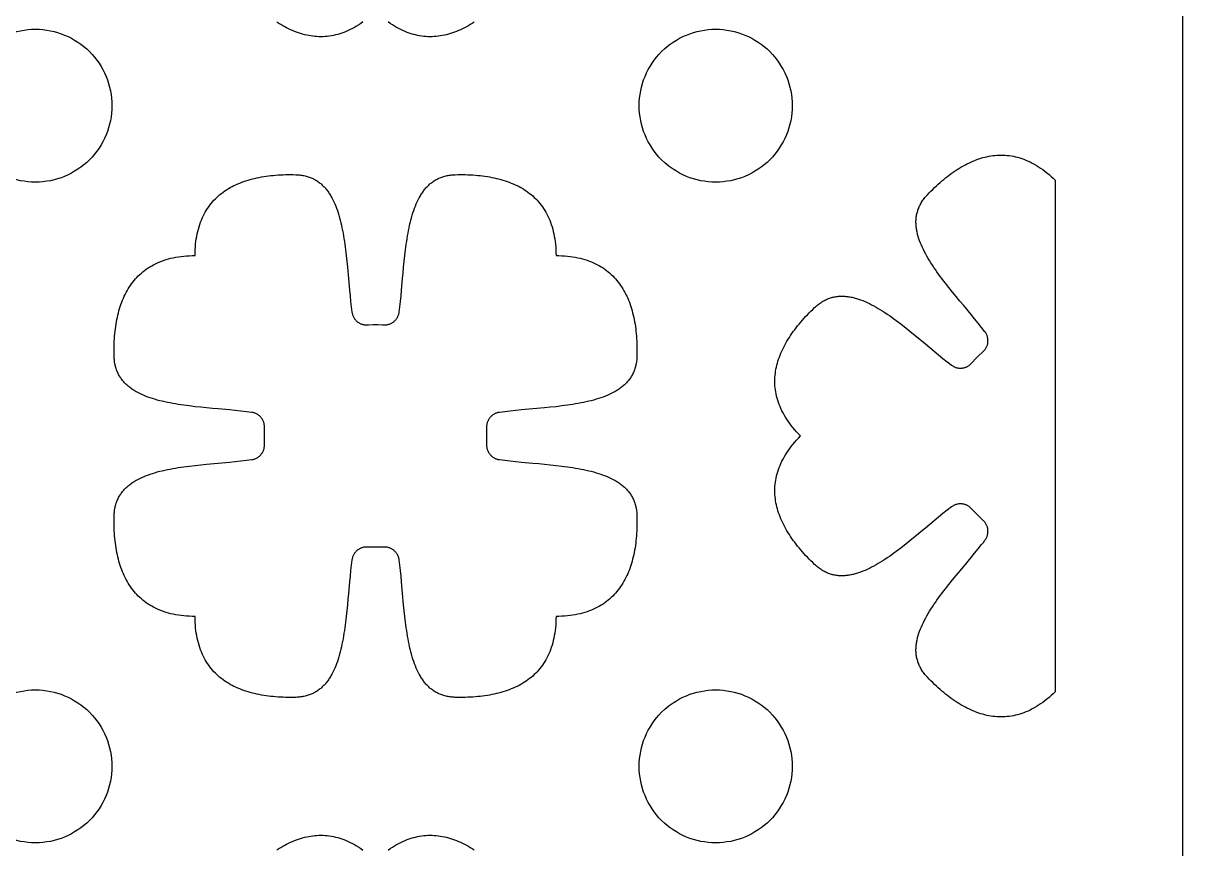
# Model space of a CAD drawing. Extents: x -1268 to 1319, y -900 to 956.
# Drawn here: x -183.9 to 270.9, y 104.9 to 428.7 of the extents above; entities that cross this region are included whole.
import ezdxf

# ---------------------------------------------------------------- set-up
doc = ezdxf.new("R2010")
doc.units = 0
doc.layers.add('LAYER_1', color=7, linetype='CONTINUOUS')

msp = doc.modelspace()

# ---------------------------------------------------------------- linework, layer by layer
at = {"layer": 'LAYER_1'}
for points in [[(-629.08, -900), (270.92, -900), (270.92, 900), (-629.08, 900)], [(170.75, 361.39), (171.44, 362.12), (172.15, 362.83), (172.85, 363.53), (173.56, 364.22), (174.28, 364.89), (175, 365.55), (175.72, 366.19), (176.45, 366.82), (177.18, 367.44), (177.91, 368.03), (178.65, 368.62), (179.39, 369.18), (180.13, 369.73), (180.88, 370.27), (181.63, 370.78), (182.38, 371.28), (183.14, 371.76), (183.9, 372.22), (184.67, 372.66), (185.43, 373.09), (186.2, 373.49), (186.97, 373.87), (187.75, 374.24), (188.52, 374.58), (189.3, 374.9), (190.08, 375.2), (190.87, 375.48), (191.66, 375.73), (192.45, 375.97), (193.24, 376.18), (194.03, 376.36), (194.83, 376.53), (195.62, 376.67), (196.42, 376.78), (197.22, 376.87), (198.03, 376.94), (198.83, 376.98), (199.64, 376.99), (200.44, 376.98), (201.25, 376.94), (202.06, 376.88), (202.88, 376.79), (203.69, 376.66), (204.5, 376.52), (205.32, 376.34), (206.13, 376.13), (206.95, 375.9), (207.77, 375.64), (208.59, 375.34), (209.41, 375.02), (210.23, 374.66), (211.05, 374.28), (211.87, 373.86), (212.69, 373.41), (213.51, 372.93), (214.34, 372.42), (215.16, 371.87), (215.98, 371.29), (216.81, 370.68), (217.63, 370.03), (218.45, 369.35), (219.28, 368.64), (220.1, 367.89), (220.92, 367.1), (220.92, 287.52), (220.92, 246.08), (220.92, 166.5), (220.1, 165.71), (219.28, 164.96), (218.45, 164.24), (217.63, 163.56), (216.81, 162.92), (215.98, 162.3), (215.16, 161.73), (214.34, 161.18), (213.51, 160.67), (212.69, 160.19), (211.87, 159.74), (211.05, 159.32), (210.23, 158.93), (209.41, 158.58), (208.59, 158.25), (207.77, 157.96), (206.95, 157.7), (206.13, 157.46), (205.32, 157.26), (204.5, 157.08), (203.69, 156.93), (202.88, 156.81), (202.06, 156.72), (201.25, 156.65), (200.44, 156.61), (199.64, 156.6), (198.83, 156.62), (198.03, 156.66), (197.22, 156.72), (196.42, 156.81), (195.62, 156.93), (194.83, 157.07), (194.03, 157.23), (193.24, 157.42), (192.45, 157.63), (191.66, 157.86), (190.87, 158.12), (190.08, 158.4), (189.3, 158.7), (188.52, 159.02), (187.75, 159.36), (186.97, 159.72), (186.2, 160.11), (185.43, 160.51), (184.67, 160.93), (183.9, 161.38), (183.14, 161.84), (182.38, 162.32), (181.63, 162.81), (180.88, 163.33), (180.13, 163.86), (179.39, 164.41), (178.65, 164.98), (177.91, 165.56), (177.18, 166.16), (176.45, 166.77), (175.72, 167.4), (175, 168.05), (174.28, 168.71), (173.56, 169.38), (172.85, 170.07), (172.15, 170.77), (171.44, 171.48), (170.75, 172.21), (170.42, 172.56), (170.1, 172.91), (169.8, 173.27), (169.52, 173.63), (169.24, 173.99), (168.98, 174.35), (168.73, 174.72), (168.5, 175.09), (168.28, 175.46), (168.07, 175.83), (167.87, 176.2), (167.68, 176.58), (167.51, 176.95), (167.35, 177.33), (167.2, 177.71), (167.06, 178.09), (166.94, 178.48), (166.82, 178.86), (166.72, 179.25), (166.63, 179.64), (166.54, 180.03), (166.47, 180.42), (166.41, 180.82), (166.37, 181.21), (166.33, 181.61), (166.3, 182.01), (166.28, 182.41), (166.28, 182.81), (166.28, 183.22), (166.29, 183.62), (166.31, 184.03), (166.34, 184.43), (166.38, 184.84), (166.43, 185.25), (166.49, 185.66), (166.56, 186.08), (166.64, 186.49), (166.73, 186.9), (166.82, 187.32), (166.92, 187.74), (167.04, 188.16), (167.16, 188.58), (167.42, 189.42), (167.71, 190.26), (168.04, 191.11), (168.39, 191.97), (168.77, 192.83), (169.18, 193.69), (169.62, 194.55), (170.08, 195.42), (170.56, 196.29), (171.07, 197.16), (171.59, 198.03), (172.14, 198.91), (172.71, 199.78), (173.29, 200.66), (173.89, 201.54), (174.51, 202.43), (175.15, 203.31), (175.79, 204.19), (176.45, 205.08), (177.13, 205.96), (177.81, 206.84), (179.2, 208.61), (180.62, 210.38), (182.07, 212.14), (184.98, 215.65), (187.88, 219.12), (189.29, 220.84), (190.68, 222.54), (192.03, 224.23), (192.69, 225.07), (193.33, 225.91), (193.5, 226.14), (193.65, 226.38), (193.8, 226.62), (193.92, 226.87), (194.04, 227.12), (194.14, 227.38), (194.23, 227.64), (194.31, 227.9), (194.38, 228.17), (194.43, 228.44), (194.47, 228.7), (194.49, 228.97), (194.51, 229.24), (194.51, 229.51), (194.5, 229.78), (194.48, 230.05), (194.44, 230.32), (194.39, 230.58), (194.33, 230.85), (194.26, 231.11), (194.17, 231.36), (194.08, 231.62), (193.97, 231.87), (193.85, 232.11), (193.71, 232.35), (193.57, 232.58), (193.41, 232.81), (193.24, 233.03), (193.06, 233.25), (192.87, 233.46), (192.66, 233.66), (192.45, 233.85), (188.17, 238.13), (187.97, 238.35), (187.78, 238.55), (187.57, 238.74), (187.35, 238.92), (187.13, 239.09), (186.9, 239.25), (186.67, 239.39), (186.43, 239.53), (186.19, 239.65), (185.94, 239.76), (185.68, 239.85), (185.43, 239.94), (185.17, 240.01), (184.9, 240.07), (184.64, 240.12), (184.37, 240.16), (184.1, 240.18), (183.83, 240.19), (183.56, 240.19), (183.29, 240.17), (183.02, 240.15), (182.75, 240.11), (182.49, 240.06), (182.22, 239.99), (181.96, 239.91), (181.7, 239.82), (181.44, 239.72), (181.19, 239.61), (180.94, 239.48), (180.7, 239.33), (180.46, 239.18), (180.22, 239.01), (178.55, 237.71), (176.86, 236.36), (175.16, 234.97), (173.44, 233.56), (169.97, 230.66), (168.22, 229.2), (166.46, 227.75), (164.7, 226.3), (162.93, 224.88), (161.16, 223.49), (160.28, 222.81), (159.39, 222.13), (158.51, 221.47), (157.63, 220.83), (156.74, 220.19), (155.86, 219.58), (154.98, 218.97), (154.1, 218.39), (153.23, 217.82), (152.35, 217.27), (151.48, 216.75), (150.6, 216.24), (149.74, 215.76), (148.87, 215.3), (148.01, 214.86), (147.14, 214.46), (146.29, 214.07), (145.43, 213.72), (144.58, 213.39), (143.74, 213.1), (142.89, 212.84), (142.48, 212.72), (142.06, 212.6), (141.64, 212.5), (141.22, 212.41), (140.81, 212.32), (140.39, 212.24), (139.98, 212.18), (139.57, 212.12), (139.16, 212.07), (138.75, 212.02), (138.34, 211.99), (137.94, 211.97), (137.53, 211.96), (137.13, 211.96), (136.73, 211.96), (136.33, 211.98), (135.93, 212.01), (135.53, 212.05), (135.14, 212.1), (134.74, 212.16), (134.35, 212.23), (133.96, 212.31), (133.57, 212.4), (133.18, 212.5), (132.8, 212.62), (132.41, 212.74), (132.03, 212.88), (131.65, 213.03), (131.27, 213.19), (130.9, 213.36), (130.52, 213.55), (130.15, 213.75), (129.78, 213.96), (129.41, 214.18), (129.04, 214.41), (128.67, 214.66), (128.31, 214.92), (127.95, 215.2), (127.59, 215.49), (127.23, 215.79), (126.88, 216.1), (126.53, 216.43), (125.8, 217.13), (125.08, 217.83), (124.38, 218.54), (123.69, 219.26), (123.01, 219.97), (122.35, 220.7), (121.71, 221.42), (121.08, 222.15), (120.46, 222.88), (119.86, 223.62), (119.27, 224.36), (118.71, 225.1), (118.16, 225.85), (117.62, 226.6), (117.11, 227.35), (116.61, 228.11), (116.13, 228.87), (115.66, 229.63), (115.22, 230.4), (114.8, 231.17), (114.4, 231.94), (114.01, 232.72), (113.65, 233.49), (113.31, 234.27), (112.99, 235.06), (112.69, 235.84), (112.41, 236.63), (112.16, 237.42), (111.92, 238.21), (111.72, 239.01), (111.53, 239.8), (111.37, 240.6), (111.23, 241.4), (111.12, 242.2), (111.03, 243.01), (110.97, 243.81), (110.93, 244.62), (110.92, 245.43), (110.94, 246.24), (110.98, 247.05), (111.05, 247.87), (111.15, 248.68), (111.27, 249.5), (111.43, 250.32), (111.61, 251.14), (111.82, 251.95), (112.06, 252.78), (112.33, 253.6), (112.63, 254.42), (112.96, 255.24), (113.32, 256.07), (113.72, 256.89), (114.14, 257.71), (114.6, 258.54), (115.09, 259.36), (115.61, 260.19), (116.16, 261.02), (116.75, 261.84), (117.37, 262.67), (118.03, 263.49), (118.72, 264.32), (119.45, 265.15), (120.21, 265.97), (121.01, 266.8), (120.21, 267.62), (119.45, 268.45), (118.72, 269.28), (118.03, 270.1), (117.37, 270.93), (116.75, 271.75), (116.16, 272.58), (115.61, 273.41), (115.09, 274.23), (114.6, 275.06), (114.14, 275.88), (113.72, 276.71), (113.32, 277.53), (112.96, 278.35), (112.63, 279.18), (112.33, 280), (112.06, 280.82), (111.82, 281.64), (111.61, 282.46), (111.43, 283.28), (111.27, 284.1), (111.15, 284.91), (111.05, 285.73), (110.98, 286.54), (110.94, 287.35), (110.92, 288.16), (110.93, 288.97), (110.97, 289.78), (111.03, 290.59), (111.12, 291.39), (111.23, 292.19), (111.37, 293), (111.53, 293.79), (111.72, 294.59), (111.92, 295.38), (112.16, 296.18), (112.41, 296.97), (112.69, 297.75), (112.99, 298.54), (113.31, 299.32), (113.65, 300.1), (114.01, 300.88), (114.4, 301.65), (114.8, 302.43), (115.22, 303.2), (115.66, 303.96), (116.13, 304.73), (116.61, 305.49), (117.11, 306.24), (117.62, 307), (118.16, 307.75), (118.71, 308.49), (119.27, 309.24), (119.86, 309.98), (120.46, 310.71), (121.08, 311.45), (121.71, 312.18), (122.35, 312.9), (123.01, 313.62), (123.69, 314.34), (124.38, 315.05), (125.08, 315.76), (125.8, 316.47), (126.53, 317.17), (126.88, 317.5), (127.23, 317.81), (127.59, 318.11), (127.95, 318.4), (128.31, 318.67), (128.67, 318.93), (129.04, 319.18), (129.41, 319.42), (129.78, 319.64), (130.15, 319.85), (130.52, 320.05), (130.9, 320.23), (131.27, 320.41), (131.65, 320.57), (132.03, 320.72), (132.41, 320.85), (132.8, 320.98), (133.18, 321.09), (133.57, 321.2), (133.96, 321.29), (134.35, 321.37), (134.74, 321.44), (135.14, 321.5), (135.53, 321.55), (135.93, 321.59), (136.33, 321.61), (136.73, 321.63), (137.13, 321.64), (137.53, 321.64), (137.94, 321.63), (138.34, 321.6), (138.75, 321.57), (139.16, 321.53), (139.57, 321.48), (139.98, 321.42), (140.39, 321.35), (140.81, 321.28), (141.22, 321.19), (141.64, 321.09), (142.06, 320.99), (142.48, 320.88), (142.89, 320.76), (143.74, 320.5), (144.58, 320.2), (145.43, 319.88), (146.29, 319.52), (147.14, 319.14), (148.01, 318.73), (148.87, 318.3), (149.74, 317.84), (150.6, 317.35), (151.48, 316.85), (152.35, 316.32), (153.23, 315.77), (154.1, 315.21), (154.98, 314.62), (155.86, 314.02), (156.74, 313.4), (157.63, 312.77), (158.51, 312.12), (159.39, 311.46), (160.28, 310.79), (161.16, 310.11), (162.93, 308.71), (164.7, 307.29), (166.46, 305.85), (169.97, 302.93), (173.44, 300.04), (175.16, 298.62), (176.86, 297.23), (178.55, 295.89), (179.39, 295.23), (180.22, 294.59), (180.46, 294.42), (180.7, 294.26), (180.94, 294.12), (181.19, 293.99), (181.44, 293.87), (181.7, 293.77), (181.96, 293.68), (182.22, 293.6), (182.49, 293.54), (182.75, 293.49), (183.02, 293.45), (183.29, 293.42), (183.56, 293.41), (183.83, 293.41), (184.1, 293.42), (184.37, 293.44), (184.64, 293.48), (184.9, 293.52), (185.17, 293.58), (185.43, 293.66), (185.68, 293.74), (185.94, 293.84), (186.19, 293.95), (186.43, 294.07), (186.67, 294.2), (186.9, 294.35), (187.13, 294.5), (187.35, 294.67), (187.57, 294.85), (187.78, 295.05), (187.97, 295.25), (188.17, 295.47), (188.33, 295.66), (189.58, 297.02), (190.89, 298.33), (192.26, 299.59), (192.45, 299.75), (192.66, 299.94), (192.87, 300.14), (193.06, 300.35), (193.24, 300.56), (193.41, 300.78), (193.57, 301.01), (193.71, 301.25), (193.85, 301.48), (193.97, 301.73), (194.08, 301.98), (194.17, 302.23), (194.26, 302.49), (194.33, 302.75), (194.39, 303.01), (194.44, 303.28), (194.48, 303.54), (194.5, 303.81), (194.51, 304.08), (194.51, 304.35), (194.49, 304.62), (194.47, 304.89), (194.43, 305.16), (194.38, 305.43), (194.31, 305.69), (194.23, 305.96), (194.14, 306.22), (194.04, 306.47), (193.92, 306.73), (193.8, 306.97), (193.65, 307.22), (193.5, 307.46), (193.33, 307.69), (192.03, 309.36), (190.68, 311.05), (189.29, 312.76), (187.88, 314.48), (184.98, 317.95), (183.52, 319.7), (182.07, 321.46), (180.62, 323.22), (179.2, 324.98), (177.81, 326.75), (177.13, 327.64), (176.45, 328.52), (175.79, 329.4), (175.15, 330.29), (174.51, 331.17), (173.89, 332.05), (173.29, 332.93), (172.71, 333.81), (172.14, 334.69), (171.59, 335.57), (171.07, 336.44), (170.56, 337.31), (170.08, 338.18), (169.62, 339.05), (169.18, 339.91), (168.77, 340.77), (168.39, 341.63), (168.04, 342.48), (167.71, 343.33), (167.42, 344.18), (167.16, 345.02), (167.04, 345.44), (166.92, 345.86), (166.82, 346.28), (166.73, 346.69), (166.64, 347.11), (166.56, 347.52), (166.49, 347.93), (166.43, 348.34), (166.38, 348.75), (166.34, 349.16), (166.31, 349.57), (166.29, 349.98), (166.28, 350.38), (166.28, 350.78), (166.28, 351.19), (166.3, 351.59), (166.33, 351.98), (166.37, 352.38), (166.41, 352.78), (166.47, 353.17), (166.54, 353.56), (166.63, 353.95), (166.72, 354.34), (166.82, 354.73), (166.94, 355.12), (167.06, 355.5), (167.2, 355.88), (167.35, 356.26), (167.51, 356.64), (167.68, 357.02), (167.87, 357.4), (168.07, 357.77), (168.28, 358.14), (168.5, 358.51), (168.73, 358.88), (168.98, 359.24), (169.24, 359.6), (169.52, 359.97), (169.8, 360.33), (170.1, 360.68), (170.42, 361.04)], [(-116.47, 337.59), (-116.45, 338.74), (-116.41, 339.86), (-116.33, 340.95), (-116.24, 342.03), (-116.12, 343.08), (-115.97, 344.1), (-115.81, 345.1), (-115.61, 346.08), (-115.4, 347.03), (-115.16, 347.96), (-114.9, 348.87), (-114.62, 349.75), (-114.31, 350.61), (-113.99, 351.45), (-113.64, 352.26), (-113.27, 353.06), (-112.88, 353.83), (-112.47, 354.58), (-112.04, 355.31), (-111.59, 356.02), (-111.12, 356.7), (-110.63, 357.37), (-110.13, 358.01), (-109.6, 358.64), (-109.05, 359.24), (-108.49, 359.83), (-107.91, 360.39), (-107.32, 360.94), (-106.7, 361.46), (-106.07, 361.97), (-105.42, 362.46), (-104.76, 362.93), (-104.08, 363.38), (-103.39, 363.81), (-102.68, 364.22), (-101.95, 364.62), (-101.21, 365), (-100.46, 365.36), (-99.7, 365.7), (-98.92, 366.03), (-98.12, 366.34), (-97.32, 366.63), (-96.5, 366.91), (-95.67, 367.17), (-94.82, 367.41), (-93.97, 367.64), (-93.1, 367.86), (-92.22, 368.05), (-91.34, 368.24), (-90.44, 368.4), (-89.53, 368.56), (-88.61, 368.7), (-87.69, 368.82), (-86.75, 368.93), (-85.8, 369.03), (-84.85, 369.11), (-83.89, 369.18), (-82.92, 369.23), (-81.94, 369.28), (-80.96, 369.31), (-79.96, 369.32), (-78.97, 369.33), (-77.96, 369.32), (-76.95, 369.3), (-76.47, 369.28), (-76, 369.26), (-75.53, 369.22), (-75.07, 369.16), (-74.62, 369.1), (-74.18, 369.03), (-73.75, 368.95), (-73.32, 368.85), (-72.9, 368.75), (-72.49, 368.64), (-72.09, 368.51), (-71.69, 368.38), (-71.3, 368.23), (-70.92, 368.08), (-70.55, 367.92), (-70.18, 367.74), (-69.82, 367.56), (-69.47, 367.37), (-69.12, 367.17), (-68.78, 366.96), (-68.44, 366.74), (-68.12, 366.51), (-67.8, 366.27), (-67.48, 366.03), (-67.18, 365.78), (-66.87, 365.51), (-66.58, 365.24), (-66.29, 364.96), (-66.01, 364.68), (-65.73, 364.38), (-65.46, 364.08), (-65.19, 363.77), (-64.93, 363.45), (-64.68, 363.13), (-64.43, 362.79), (-64.18, 362.45), (-63.95, 362.11), (-63.71, 361.75), (-63.49, 361.39), (-63.26, 361.02), (-63.05, 360.65), (-62.84, 360.27), (-62.43, 359.48), (-62.04, 358.68), (-61.67, 357.85), (-61.31, 356.99), (-60.98, 356.12), (-60.66, 355.22), (-60.35, 354.3), (-60.07, 353.36), (-59.79, 352.41), (-59.53, 351.43), (-59.29, 350.44), (-59.06, 349.44), (-58.84, 348.41), (-58.63, 347.38), (-58.43, 346.33), (-58.25, 345.27), (-58.07, 344.2), (-57.9, 343.12), (-57.74, 342.02), (-57.59, 340.92), (-57.45, 339.82), (-57.18, 337.58), (-56.94, 335.33), (-56.72, 333.06), (-56.3, 328.52), (-55.89, 324.02), (-55.68, 321.8), (-55.45, 319.61), (-55.21, 317.46), (-55.08, 316.41), (-54.95, 315.36), (-54.9, 315.08), (-54.84, 314.8), (-54.77, 314.53), (-54.69, 314.26), (-54.59, 314), (-54.48, 313.74), (-54.36, 313.5), (-54.23, 313.26), (-54.09, 313.02), (-53.94, 312.8), (-53.77, 312.58), (-53.6, 312.37), (-53.42, 312.17), (-53.23, 311.98), (-53.03, 311.79), (-52.83, 311.62), (-52.61, 311.46), (-52.39, 311.3), (-52.16, 311.16), (-51.93, 311.03), (-51.68, 310.91), (-51.44, 310.8), (-51.18, 310.7), (-50.92, 310.61), (-50.66, 310.53), (-50.39, 310.47), (-50.12, 310.42), (-49.84, 310.38), (-49.57, 310.36), (-49.28, 310.35), (-49, 310.35), (-48.71, 310.37), (-48.46, 310.39), (-46.61, 310.47), (-44.75, 310.47), (-42.9, 310.39), (-42.65, 310.37), (-42.36, 310.35), (-42.08, 310.35), (-41.8, 310.36), (-41.52, 310.38), (-41.24, 310.42), (-40.97, 310.47), (-40.7, 310.53), (-40.44, 310.61), (-40.18, 310.7), (-39.93, 310.8), (-39.68, 310.91), (-39.44, 311.03), (-39.2, 311.16), (-38.97, 311.3), (-38.75, 311.46), (-38.54, 311.62), (-38.33, 311.79), (-38.13, 311.98), (-37.94, 312.17), (-37.76, 312.37), (-37.59, 312.58), (-37.43, 312.8), (-37.27, 313.02), (-37.13, 313.26), (-37, 313.5), (-36.88, 313.74), (-36.77, 314), (-36.68, 314.26), (-36.59, 314.53), (-36.52, 314.8), (-36.46, 315.08), (-36.41, 315.36), (-36.15, 317.46), (-35.91, 319.61), (-35.69, 321.8), (-35.47, 324.02), (-35.06, 328.52), (-34.86, 330.79), (-34.65, 333.06), (-34.42, 335.33), (-34.18, 337.58), (-33.91, 339.82), (-33.77, 340.92), (-33.62, 342.02), (-33.46, 343.12), (-33.29, 344.2), (-33.12, 345.27), (-32.93, 346.33), (-32.73, 347.38), (-32.53, 348.41), (-32.31, 349.44), (-32.07, 350.44), (-31.83, 351.43), (-31.57, 352.41), (-31.3, 353.36), (-31.01, 354.3), (-30.71, 355.22), (-30.39, 356.12), (-30.05, 356.99), (-29.7, 357.85), (-29.32, 358.68), (-28.93, 359.48), (-28.53, 360.27), (-28.31, 360.65), (-28.1, 361.02), (-27.87, 361.39), (-27.65, 361.75), (-27.41, 362.11), (-27.18, 362.45), (-26.93, 362.79), (-26.69, 363.13), (-26.43, 363.45), (-26.17, 363.77), (-25.91, 364.08), (-25.63, 364.38), (-25.36, 364.68), (-25.07, 364.96), (-24.78, 365.24), (-24.49, 365.51), (-24.19, 365.78), (-23.88, 366.03), (-23.56, 366.27), (-23.24, 366.51), (-22.92, 366.74), (-22.58, 366.96), (-22.24, 367.17), (-21.9, 367.37), (-21.54, 367.56), (-21.18, 367.74), (-20.81, 367.92), (-20.44, 368.08), (-20.06, 368.23), (-19.67, 368.38), (-19.27, 368.51), (-18.87, 368.64), (-18.46, 368.75), (-18.04, 368.85), (-17.61, 368.95), (-17.18, 369.03), (-16.74, 369.1), (-16.29, 369.16), (-15.83, 369.22), (-15.37, 369.26), (-14.89, 369.28), (-14.41, 369.3), (-13.4, 369.32), (-12.4, 369.33), (-11.4, 369.32), (-10.41, 369.31), (-9.42, 369.28), (-8.44, 369.23), (-7.47, 369.18), (-6.51, 369.11), (-5.56, 369.03), (-4.61, 368.93), (-3.68, 368.82), (-2.75, 368.7), (-1.83, 368.56), (-0.92, 368.4), (-0.02, 368.24), (0.86, 368.05), (1.74, 367.86), (2.61, 367.64), (3.46, 367.41), (4.3, 367.17), (5.14, 366.91), (5.95, 366.63), (6.76, 366.34), (7.55, 366.03), (8.33, 365.7), (9.1, 365.36), (9.85, 365), (10.59, 364.62), (11.32, 364.22), (12.03, 363.81), (12.72, 363.38), (13.4, 362.93), (14.06, 362.46), (14.71, 361.97), (15.34, 361.46), (15.95, 360.94), (16.55, 360.39), (17.13, 359.83), (17.69, 359.24), (18.24, 358.64), (18.76, 358.01), (19.27, 357.37), (19.76, 356.7), (20.23, 356.02), (20.68, 355.31), (21.11, 354.58), (21.52, 353.83), (21.91, 353.06), (22.28, 352.26), (22.63, 351.45), (22.95, 350.61), (23.26, 349.75), (23.54, 348.87), (23.8, 347.96), (24.04, 347.03), (24.25, 346.08), (24.44, 345.1), (24.61, 344.1), (24.76, 343.08), (24.88, 342.03), (24.97, 340.95), (25.04, 339.86), (25.09, 338.74), (25.11, 337.59), (26.26, 337.57), (27.38, 337.52), (28.48, 337.45), (29.55, 337.36), (30.6, 337.24), (31.62, 337.09), (32.62, 336.92), (33.6, 336.73), (34.55, 336.52), (35.48, 336.28), (36.39, 336.02), (37.27, 335.74), (38.13, 335.43), (38.97, 335.1), (39.78, 334.76), (40.58, 334.39), (41.35, 334), (42.1, 333.59), (42.83, 333.16), (43.54, 332.71), (44.22, 332.24), (44.89, 331.75), (45.53, 331.24), (46.16, 330.72), (46.76, 330.17), (47.35, 329.61), (47.91, 329.03), (48.46, 328.43), (48.98, 327.82), (49.49, 327.19), (49.98, 326.54), (50.45, 325.88), (50.9, 325.2), (51.33, 324.5), (51.74, 323.8), (52.14, 323.07), (52.52, 322.33), (52.88, 321.58), (53.22, 320.81), (53.55, 320.03), (53.86, 319.24), (54.15, 318.43), (54.43, 317.61), (54.69, 316.78), (54.94, 315.94), (55.16, 315.09), (55.38, 314.22), (55.58, 313.34), (55.76, 312.45), (55.93, 311.56), (56.08, 310.65), (56.22, 309.73), (56.34, 308.8), (56.45, 307.87), (56.55, 306.92), (56.63, 305.97), (56.7, 305), (56.76, 304.03), (56.8, 303.06), (56.83, 302.07), (56.85, 301.08), (56.85, 300.08), (56.84, 299.08), (56.82, 298.07), (56.81, 297.59), (56.78, 297.11), (56.74, 296.65), (56.69, 296.19), (56.62, 295.74), (56.55, 295.3), (56.47, 294.87), (56.38, 294.44), (56.27, 294.02), (56.16, 293.61), (56.03, 293.21), (55.9, 292.81), (55.76, 292.42), (55.6, 292.04), (55.44, 291.67), (55.27, 291.3), (55.08, 290.94), (54.89, 290.58), (54.69, 290.24), (54.48, 289.9), (54.26, 289.56), (54.03, 289.23), (53.8, 288.91), (53.55, 288.6), (53.3, 288.29), (53.03, 287.99), (52.76, 287.7), (52.49, 287.41), (52.2, 287.12), (51.9, 286.85), (51.6, 286.57), (51.29, 286.31), (50.97, 286.05), (50.65, 285.79), (50.31, 285.55), (49.97, 285.3), (49.63, 285.06), (49.27, 284.83), (48.91, 284.6), (48.54, 284.38), (48.17, 284.17), (47.79, 283.95), (47.01, 283.54), (46.2, 283.15), (45.37, 282.78), (44.51, 282.43), (43.64, 282.09), (42.74, 281.77), (41.82, 281.47), (40.88, 281.18), (39.93, 280.91), (38.95, 280.65), (37.96, 280.41), (36.96, 280.17), (35.94, 279.95), (34.9, 279.75), (33.85, 279.55), (32.79, 279.36), (31.72, 279.19), (30.64, 279.02), (29.55, 278.86), (28.45, 278.71), (27.34, 278.57), (25.1, 278.3), (22.85, 278.06), (20.58, 277.83), (16.04, 277.41), (11.54, 277.01), (9.32, 276.79), (7.13, 276.57), (4.99, 276.33), (3.93, 276.2), (2.88, 276.06), (2.6, 276.02), (2.32, 275.96), (2.05, 275.89), (1.78, 275.8), (1.52, 275.71), (1.26, 275.6), (1.02, 275.48), (0.78, 275.35), (0.54, 275.2), (0.32, 275.05), (0.1, 274.89), (-0.11, 274.72), (-0.31, 274.54), (-0.5, 274.35), (-0.68, 274.15), (-0.86, 273.94), (-1.02, 273.73), (-1.18, 273.51), (-1.32, 273.28), (-1.45, 273.04), (-1.57, 272.8), (-1.68, 272.55), (-1.78, 272.3), (-1.87, 272.04), (-1.94, 271.78), (-2.01, 271.51), (-2.06, 271.24), (-2.1, 270.96), (-2.12, 270.68), (-2.13, 270.4), (-2.13, 270.11), (-2.11, 269.83), (-2.11, 263.77), (-2.13, 263.48), (-2.13, 263.2), (-2.12, 262.91), (-2.1, 262.63), (-2.06, 262.36), (-2.01, 262.09), (-1.94, 261.82), (-1.87, 261.55), (-1.78, 261.3), (-1.68, 261.04), (-1.57, 260.8), (-1.45, 260.55), (-1.32, 260.32), (-1.18, 260.09), (-1.02, 259.87), (-0.86, 259.65), (-0.68, 259.45), (-0.5, 259.25), (-0.31, 259.06), (-0.11, 258.88), (0.1, 258.71), (0.32, 258.54), (0.54, 258.39), (0.78, 258.25), (1.02, 258.12), (1.26, 258), (1.52, 257.89), (1.78, 257.79), (2.05, 257.71), (2.32, 257.64), (2.6, 257.58), (2.88, 257.53), (4.99, 257.27), (7.13, 257.03), (9.32, 256.8), (11.54, 256.59), (16.04, 256.18), (18.31, 255.98), (20.58, 255.76), (22.85, 255.54), (25.1, 255.29), (27.34, 255.03), (28.45, 254.89), (29.55, 254.74), (30.64, 254.58), (31.72, 254.41), (32.79, 254.23), (33.85, 254.05), (34.9, 253.85), (35.94, 253.64), (36.96, 253.42), (37.96, 253.19), (38.95, 252.95), (39.93, 252.69), (40.88, 252.41), (41.82, 252.13), (42.74, 251.82), (43.64, 251.5), (44.51, 251.17), (45.37, 250.81), (46.2, 250.44), (47.01, 250.05), (47.79, 249.64), (48.17, 249.43), (48.54, 249.21), (48.91, 248.99), (49.27, 248.76), (49.63, 248.53), (49.97, 248.29), (50.31, 248.05), (50.65, 247.8), (50.97, 247.55), (51.29, 247.29), (51.6, 247.02), (51.9, 246.75), (52.2, 246.47), (52.49, 246.19), (52.76, 245.9), (53.03, 245.61), (53.3, 245.3), (53.55, 245), (53.8, 244.68), (54.03, 244.36), (54.26, 244.03), (54.48, 243.7), (54.69, 243.36), (54.89, 243.01), (55.08, 242.66), (55.27, 242.3), (55.44, 241.93), (55.6, 241.56), (55.76, 241.17), (55.9, 240.79), (56.03, 240.39), (56.16, 239.99), (56.27, 239.57), (56.38, 239.16), (56.47, 238.73), (56.55, 238.3), (56.62, 237.85), (56.69, 237.41), (56.74, 236.95), (56.78, 236.48), (56.81, 236.01), (56.82, 235.53), (56.84, 234.52), (56.85, 233.51), (56.85, 232.52), (56.83, 231.52), (56.8, 230.54), (56.76, 229.56), (56.7, 228.59), (56.63, 227.63), (56.55, 226.68), (56.45, 225.73), (56.34, 224.79), (56.22, 223.87), (56.08, 222.95), (55.93, 222.04), (55.76, 221.14), (55.58, 220.25), (55.38, 219.38), (55.16, 218.51), (54.94, 217.66), (54.69, 216.81), (54.43, 215.98), (54.15, 215.16), (53.86, 214.36), (53.55, 213.56), (53.22, 212.78), (52.88, 212.02), (52.52, 211.26), (52.14, 210.53), (51.74, 209.8), (51.33, 209.09), (50.9, 208.4), (50.45, 207.72), (49.98, 207.06), (49.49, 206.41), (48.98, 205.78), (48.46, 205.16), (47.91, 204.57), (47.35, 203.99), (46.76, 203.42), (46.16, 202.88), (45.53, 202.35), (44.89, 201.85), (44.22, 201.36), (43.54, 200.89), (42.83, 200.44), (42.1, 200.01), (41.35, 199.6), (40.58, 199.21), (39.78, 198.84), (38.97, 198.49), (38.13, 198.16), (37.27, 197.86), (36.39, 197.58), (35.48, 197.32), (34.55, 197.08), (33.6, 196.86), (32.62, 196.67), (31.62, 196.5), (30.6, 196.36), (29.55, 196.24), (28.48, 196.14), (27.38, 196.07), (26.26, 196.03), (25.11, 196.01), (25.09, 194.86), (25.04, 193.74), (24.97, 192.64), (24.88, 191.57), (24.76, 190.52), (24.61, 189.5), (24.44, 188.5), (24.25, 187.52), (24.04, 186.57), (23.8, 185.64), (23.54, 184.73), (23.26, 183.85), (22.95, 182.99), (22.63, 182.15), (22.28, 181.33), (21.91, 180.54), (21.52, 179.77), (21.11, 179.02), (20.68, 178.29), (20.23, 177.58), (19.76, 176.89), (19.27, 176.23), (18.76, 175.58), (18.24, 174.96), (17.69, 174.35), (17.13, 173.77), (16.55, 173.2), (15.95, 172.66), (15.34, 172.13), (14.71, 171.63), (14.06, 171.14), (13.4, 170.67), (12.72, 170.22), (12.03, 169.79), (11.32, 169.37), (10.59, 168.98), (9.85, 168.6), (9.1, 168.24), (8.33, 167.89), (7.55, 167.57), (6.76, 167.26), (5.95, 166.96), (5.14, 166.69), (4.3, 166.43), (3.46, 166.18), (2.61, 165.95), (1.74, 165.74), (0.86, 165.54), (-0.02, 165.36), (-0.92, 165.19), (-1.83, 165.04), (-2.75, 164.9), (-3.68, 164.78), (-4.61, 164.67), (-5.56, 164.57), (-6.51, 164.49), (-7.47, 164.42), (-8.44, 164.36), (-9.42, 164.32), (-10.41, 164.29), (-11.4, 164.27), (-12.4, 164.27), (-13.4, 164.27), (-14.41, 164.29), (-14.89, 164.31), (-15.37, 164.34), (-15.83, 164.38), (-16.29, 164.43), (-16.74, 164.49), (-17.18, 164.57), (-17.61, 164.65), (-18.04, 164.74), (-18.46, 164.85), (-18.87, 164.96), (-19.27, 165.08), (-19.67, 165.22), (-20.06, 165.36), (-20.44, 165.52), (-20.81, 165.68), (-21.18, 165.85), (-21.54, 166.03), (-21.9, 166.23), (-22.24, 166.43), (-22.58, 166.64), (-22.92, 166.86), (-23.24, 167.08), (-23.56, 167.32), (-23.88, 167.57), (-24.19, 167.82), (-24.49, 168.08), (-24.78, 168.35), (-25.07, 168.63), (-25.36, 168.92), (-25.63, 169.21), (-25.91, 169.52), (-26.17, 169.83), (-26.43, 170.14), (-26.69, 170.47), (-26.93, 170.8), (-27.18, 171.14), (-27.41, 171.49), (-27.65, 171.84), (-27.87, 172.21), (-28.1, 172.57), (-28.31, 172.95), (-28.53, 173.33), (-28.93, 174.11), (-29.32, 174.92), (-29.7, 175.75), (-30.05, 176.6), (-30.39, 177.48), (-30.71, 178.38), (-31.01, 179.3), (-31.3, 180.23), (-31.57, 181.19), (-31.83, 182.16), (-32.07, 183.15), (-32.31, 184.16), (-32.53, 185.18), (-32.73, 186.22), (-32.93, 187.27), (-33.12, 188.33), (-33.29, 189.4), (-33.46, 190.48), (-33.62, 191.57), (-33.77, 192.67), (-33.91, 193.78), (-34.18, 196.01), (-34.42, 198.27), (-34.65, 200.54), (-35.06, 205.08), (-35.47, 209.58), (-35.69, 211.8), (-35.91, 213.98), (-36.15, 216.13), (-36.28, 217.19), (-36.41, 218.23), (-36.46, 218.52), (-36.52, 218.8), (-36.59, 219.07), (-36.68, 219.34), (-36.77, 219.6), (-36.88, 219.85), (-37, 220.1), (-37.13, 220.34), (-37.27, 220.57), (-37.43, 220.8), (-37.59, 221.02), (-37.76, 221.23), (-37.94, 221.43), (-38.13, 221.62), (-38.33, 221.8), (-38.54, 221.98), (-38.75, 222.14), (-38.97, 222.29), (-39.2, 222.44), (-39.44, 222.57), (-39.68, 222.69), (-39.93, 222.8), (-40.18, 222.9), (-40.44, 222.99), (-40.7, 223.06), (-40.97, 223.13), (-41.24, 223.18), (-41.52, 223.21), (-41.8, 223.24), (-42.08, 223.25), (-42.36, 223.24), (-42.65, 223.23), (-48.71, 223.23), (-49, 223.24), (-49.28, 223.25), (-49.57, 223.24), (-49.84, 223.21), (-50.12, 223.18), (-50.39, 223.13), (-50.66, 223.06), (-50.92, 222.99), (-51.18, 222.9), (-51.44, 222.8), (-51.68, 222.69), (-51.93, 222.57), (-52.16, 222.44), (-52.39, 222.29), (-52.61, 222.14), (-52.83, 221.98), (-53.03, 221.8), (-53.23, 221.62), (-53.42, 221.43), (-53.6, 221.23), (-53.77, 221.02), (-53.94, 220.8), (-54.09, 220.57), (-54.23, 220.34), (-54.36, 220.1), (-54.48, 219.85), (-54.59, 219.6), (-54.69, 219.34), (-54.77, 219.07), (-54.84, 218.8), (-54.9, 218.52), (-54.95, 218.23), (-55.21, 216.13), (-55.45, 213.98), (-55.68, 211.8), (-55.89, 209.58), (-56.3, 205.08), (-56.5, 202.81), (-56.72, 200.54), (-56.94, 198.27), (-57.18, 196.01), (-57.45, 193.78), (-57.59, 192.67), (-57.74, 191.57), (-57.9, 190.48), (-58.07, 189.4), (-58.25, 188.33), (-58.43, 187.27), (-58.63, 186.22), (-58.84, 185.18), (-59.06, 184.16), (-59.29, 183.15), (-59.53, 182.16), (-59.79, 181.19), (-60.07, 180.23), (-60.35, 179.3), (-60.66, 178.38), (-60.98, 177.48), (-61.31, 176.6), (-61.67, 175.75), (-62.04, 174.92), (-62.43, 174.11), (-62.84, 173.33), (-63.05, 172.95), (-63.26, 172.57), (-63.49, 172.21), (-63.71, 171.84), (-63.95, 171.49), (-64.18, 171.14), (-64.43, 170.8), (-64.68, 170.47), (-64.93, 170.14), (-65.19, 169.83), (-65.46, 169.52), (-65.73, 169.21), (-66.01, 168.92), (-66.29, 168.63), (-66.58, 168.35), (-66.87, 168.08), (-67.18, 167.82), (-67.48, 167.57), (-67.8, 167.32), (-68.12, 167.08), (-68.44, 166.86), (-68.78, 166.64), (-69.12, 166.43), (-69.47, 166.23), (-69.82, 166.03), (-70.18, 165.85), (-70.55, 165.68), (-70.92, 165.52), (-71.3, 165.36), (-71.69, 165.22), (-72.09, 165.08), (-72.49, 164.96), (-72.9, 164.85), (-73.32, 164.74), (-73.75, 164.65), (-74.18, 164.57), (-74.62, 164.49), (-75.07, 164.43), (-75.53, 164.38), (-76, 164.34), (-76.47, 164.31), (-76.95, 164.29), (-77.96, 164.27), (-78.97, 164.27), (-79.96, 164.27), (-80.96, 164.29), (-81.94, 164.32), (-82.92, 164.36), (-83.89, 164.42), (-84.85, 164.49), (-85.8, 164.57), (-86.75, 164.67), (-87.69, 164.78), (-88.61, 164.9), (-89.53, 165.04), (-90.44, 165.19), (-91.34, 165.36), (-92.22, 165.54), (-93.1, 165.74), (-93.97, 165.95), (-94.82, 166.18), (-95.67, 166.43), (-96.5, 166.69), (-97.32, 166.96), (-98.12, 167.26), (-98.92, 167.57), (-99.7, 167.89), (-100.46, 168.24), (-101.21, 168.6), (-101.95, 168.98), (-102.68, 169.37), (-103.39, 169.79), (-104.08, 170.22), (-104.76, 170.67), (-105.42, 171.14), (-106.07, 171.63), (-106.7, 172.13), (-107.32, 172.66), (-107.91, 173.2), (-108.49, 173.77), (-109.05, 174.35), (-109.6, 174.96), (-110.13, 175.58), (-110.63, 176.23), (-111.12, 176.89), (-111.59, 177.58), (-112.04, 178.29), (-112.47, 179.02), (-112.88, 179.77), (-113.27, 180.54), (-113.64, 181.33), (-113.99, 182.15), (-114.31, 182.99), (-114.62, 183.85), (-114.9, 184.73), (-115.16, 185.64), (-115.4, 186.57), (-115.61, 187.52), (-115.81, 188.5), (-115.97, 189.5), (-116.12, 190.52), (-116.24, 191.57), (-116.33, 192.64), (-116.41, 193.74), (-116.45, 194.86), (-116.47, 196.01), (-117.62, 196.03), (-118.74, 196.07), (-119.84, 196.14), (-120.91, 196.24), (-121.96, 196.36), (-122.98, 196.5), (-123.98, 196.67), (-124.96, 196.86), (-125.91, 197.08), (-126.84, 197.32), (-127.75, 197.58), (-128.63, 197.86), (-129.49, 198.16), (-130.33, 198.49), (-131.15, 198.84), (-131.94, 199.21), (-132.71, 199.6), (-133.46, 200.01), (-134.19, 200.44), (-134.9, 200.89), (-135.59, 201.36), (-136.25, 201.85), (-136.9, 202.35), (-137.52, 202.88), (-138.13, 203.42), (-138.71, 203.99), (-139.27, 204.57), (-139.82, 205.16), (-140.35, 205.78), (-140.85, 206.41), (-141.34, 207.06), (-141.81, 207.72), (-142.26, 208.4), (-142.69, 209.09), (-143.11, 209.8), (-143.5, 210.53), (-143.88, 211.26), (-144.24, 212.02), (-144.59, 212.78), (-144.91, 213.56), (-145.22, 214.36), (-145.51, 215.16), (-145.79, 215.98), (-146.05, 216.81), (-146.3, 217.66), (-146.53, 218.51), (-146.74, 219.38), (-146.94, 220.25), (-147.12, 221.14), (-147.29, 222.04), (-147.44, 222.95), (-147.58, 223.87), (-147.7, 224.79), (-147.81, 225.73), (-147.91, 226.68), (-147.99, 227.63), (-148.06, 228.59), (-148.12, 229.56), (-148.16, 230.54), (-148.19, 231.52), (-148.21, 232.52), (-148.21, 233.51), (-148.2, 234.52), (-148.18, 235.53), (-148.17, 236.01), (-148.14, 236.48), (-148.1, 236.95), (-148.05, 237.41), (-147.99, 237.85), (-147.91, 238.3), (-147.83, 238.73), (-147.74, 239.16), (-147.63, 239.57), (-147.52, 239.99), (-147.4, 240.39), (-147.26, 240.79), (-147.12, 241.17), (-146.96, 241.56), (-146.8, 241.93), (-146.63, 242.3), (-146.44, 242.66), (-146.25, 243.01), (-146.05, 243.36), (-145.84, 243.7), (-145.62, 244.03), (-145.39, 244.36), (-145.16, 244.68), (-144.91, 245), (-144.66, 245.3), (-144.4, 245.61), (-144.13, 245.9), (-143.85, 246.19), (-143.56, 246.47), (-143.27, 246.75), (-142.96, 247.02), (-142.65, 247.29), (-142.33, 247.55), (-142.01, 247.8), (-141.68, 248.05), (-141.34, 248.29), (-140.99, 248.53), (-140.63, 248.76), (-140.27, 248.99), (-139.91, 249.21), (-139.53, 249.43), (-139.15, 249.64), (-138.37, 250.05), (-137.56, 250.44), (-136.73, 250.81), (-135.88, 251.17), (-135, 251.5), (-134.1, 251.82), (-133.18, 252.13), (-132.25, 252.41), (-131.29, 252.69), (-130.32, 252.95), (-129.33, 253.19), (-128.32, 253.42), (-127.3, 253.64), (-126.26, 253.85), (-125.21, 254.05), (-124.15, 254.23), (-123.08, 254.41), (-122, 254.58), (-120.91, 254.74), (-119.81, 254.89), (-118.7, 255.03), (-116.46, 255.29), (-114.21, 255.54), (-111.94, 255.76), (-107.4, 256.18), (-102.9, 256.59), (-100.68, 256.8), (-98.5, 257.03), (-96.35, 257.27), (-95.29, 257.4), (-94.25, 257.53), (-93.96, 257.58), (-93.68, 257.64), (-93.41, 257.71), (-93.14, 257.79), (-92.88, 257.89), (-92.63, 258), (-92.38, 258.12), (-92.14, 258.25), (-91.9, 258.39), (-91.68, 258.54), (-91.46, 258.71), (-91.25, 258.88), (-91.05, 259.06), (-90.86, 259.25), (-90.68, 259.45), (-90.5, 259.65), (-90.34, 259.87), (-90.19, 260.09), (-90.04, 260.32), (-89.91, 260.55), (-89.79, 260.8), (-89.68, 261.04), (-89.58, 261.3), (-89.49, 261.55), (-89.42, 261.82), (-89.35, 262.09), (-89.3, 262.36), (-89.27, 262.63), (-89.24, 262.91), (-89.23, 263.2), (-89.24, 263.48), (-89.25, 263.77), (-89.25, 269.83), (-89.24, 270.11), (-89.23, 270.4), (-89.24, 270.68), (-89.27, 270.96), (-89.3, 271.24), (-89.35, 271.51), (-89.42, 271.78), (-89.49, 272.04), (-89.58, 272.3), (-89.68, 272.55), (-89.79, 272.8), (-89.91, 273.04), (-90.04, 273.28), (-90.19, 273.51), (-90.34, 273.73), (-90.5, 273.94), (-90.68, 274.15), (-90.86, 274.35), (-91.05, 274.54), (-91.25, 274.72), (-91.46, 274.89), (-91.68, 275.05), (-91.9, 275.2), (-92.14, 275.35), (-92.38, 275.48), (-92.63, 275.6), (-92.88, 275.71), (-93.14, 275.8), (-93.41, 275.89), (-93.68, 275.96), (-93.96, 276.02), (-94.25, 276.06), (-96.35, 276.33), (-98.5, 276.57), (-100.68, 276.79), (-102.9, 277.01), (-107.4, 277.41), (-109.67, 277.62), (-111.94, 277.83), (-114.21, 278.06), (-116.46, 278.3), (-118.7, 278.57), (-119.81, 278.71), (-120.91, 278.86), (-122, 279.02), (-123.08, 279.19), (-124.15, 279.36), (-125.21, 279.55), (-126.26, 279.75), (-127.3, 279.95), (-128.32, 280.17), (-129.33, 280.41), (-130.32, 280.65), (-131.29, 280.91), (-132.25, 281.18), (-133.18, 281.47), (-134.1, 281.77), (-135, 282.09), (-135.88, 282.43), (-136.73, 282.78), (-137.56, 283.15), (-138.37, 283.54), (-139.15, 283.95), (-139.53, 284.17), (-139.91, 284.38), (-140.27, 284.6), (-140.63, 284.83), (-140.99, 285.06), (-141.34, 285.3), (-141.68, 285.55), (-142.01, 285.79), (-142.33, 286.05), (-142.65, 286.31), (-142.96, 286.57), (-143.27, 286.85), (-143.56, 287.12), (-143.85, 287.41), (-144.13, 287.7), (-144.4, 287.99), (-144.66, 288.29), (-144.91, 288.6), (-145.16, 288.91), (-145.39, 289.23), (-145.62, 289.56), (-145.84, 289.9), (-146.05, 290.24), (-146.25, 290.58), (-146.44, 290.94), (-146.63, 291.3), (-146.8, 291.67), (-146.96, 292.04), (-147.12, 292.42), (-147.26, 292.81), (-147.4, 293.21), (-147.52, 293.61), (-147.63, 294.02), (-147.74, 294.44), (-147.83, 294.87), (-147.91, 295.3), (-147.99, 295.74), (-148.05, 296.19), (-148.1, 296.65), (-148.14, 297.11), (-148.17, 297.59), (-148.18, 298.07), (-148.2, 299.08), (-148.21, 300.08), (-148.21, 301.08), (-148.19, 302.07), (-148.16, 303.06), (-148.12, 304.03), (-148.06, 305), (-147.99, 305.97), (-147.91, 306.92), (-147.81, 307.87), (-147.7, 308.8), (-147.58, 309.73), (-147.44, 310.65), (-147.29, 311.56), (-147.12, 312.45), (-146.94, 313.34), (-146.74, 314.22), (-146.53, 315.09), (-146.3, 315.94), (-146.05, 316.78), (-145.79, 317.61), (-145.51, 318.43), (-145.22, 319.24), (-144.91, 320.03), (-144.59, 320.81), (-144.24, 321.58), (-143.88, 322.33), (-143.5, 323.07), (-143.11, 323.8), (-142.69, 324.5), (-142.26, 325.2), (-141.81, 325.88), (-141.34, 326.54), (-140.85, 327.19), (-140.35, 327.82), (-139.82, 328.43), (-139.27, 329.03), (-138.71, 329.61), (-138.13, 330.17), (-137.52, 330.72), (-136.9, 331.24), (-136.25, 331.75), (-135.59, 332.24), (-134.9, 332.71), (-134.19, 333.16), (-133.46, 333.59), (-132.71, 334), (-131.94, 334.39), (-131.15, 334.76), (-130.33, 335.1), (-129.49, 335.43), (-128.63, 335.74), (-127.75, 336.02), (-126.84, 336.28), (-125.91, 336.52), (-124.96, 336.73), (-123.98, 336.92), (-122.98, 337.09), (-121.96, 337.24), (-120.91, 337.36), (-119.84, 337.45), (-118.74, 337.52), (-117.62, 337.57)]]:
    msp.add_lwpolyline(points, close=True, dxfattribs=at)
for points in [[(-50.64, 429.23), (-51.46, 428.64), (-52.29, 428.09), (-53.11, 427.57), (-53.94, 427.08), (-54.76, 426.62), (-55.59, 426.19), (-56.41, 425.8), (-57.24, 425.44), (-58.06, 425.11), (-58.88, 424.81), (-59.7, 424.54), (-60.52, 424.3), (-61.34, 424.09), (-62.16, 423.9), (-62.98, 423.75), (-63.8, 423.63), (-64.61, 423.53), (-65.42, 423.46), (-66.24, 423.42), (-67.05, 423.4), (-67.86, 423.41), (-68.66, 423.45), (-69.47, 423.51), (-70.28, 423.6), (-71.08, 423.71), (-71.88, 423.85), (-72.68, 424.01), (-73.47, 424.19), (-74.27, 424.4), (-75.06, 424.64), (-75.85, 424.89), (-76.64, 425.17), (-77.42, 425.47), (-78.21, 425.79), (-78.99, 426.13), (-79.76, 426.49), (-80.54, 426.87), (-81.31, 427.28), (-82.08, 427.7), (-82.84, 428.14), (-83.61, 428.61), (-84.37, 429.09)], [(-6.99, 429.09), (-7.75, 428.61), (-8.52, 428.14), (-9.28, 427.7), (-10.05, 427.28), (-10.82, 426.87), (-11.6, 426.49), (-12.38, 426.13), (-13.16, 425.79), (-13.94, 425.47), (-14.72, 425.17), (-15.51, 424.89), (-16.3, 424.64), (-17.09, 424.4), (-17.89, 424.19), (-18.69, 424.01), (-19.48, 423.85), (-20.28, 423.71), (-21.09, 423.6), (-21.89, 423.51), (-22.7, 423.45), (-23.5, 423.41), (-24.31, 423.4), (-25.12, 423.42), (-25.94, 423.46), (-26.75, 423.53), (-27.57, 423.63), (-28.38, 423.75), (-29.2, 423.9), (-30.02, 424.09), (-30.84, 424.3), (-31.66, 424.54), (-32.48, 424.81), (-33.3, 425.11), (-34.12, 425.44), (-34.95, 425.8), (-35.77, 426.19), (-36.6, 426.62), (-37.42, 427.08), (-38.25, 427.57), (-39.07, 428.09), (-39.9, 428.64), (-40.73, 429.23)], [(-84.37, 104.51), (-83.61, 104.99), (-82.84, 105.45), (-82.08, 105.89), (-81.31, 106.32), (-80.54, 106.72), (-79.76, 107.1), (-78.99, 107.47), (-78.21, 107.81), (-77.42, 108.13), (-76.64, 108.43), (-75.85, 108.71), (-75.06, 108.96), (-74.27, 109.19), (-73.47, 109.4), (-72.68, 109.59), (-71.88, 109.75), (-71.08, 109.89), (-70.28, 110), (-69.47, 110.09), (-68.66, 110.15), (-67.86, 110.19), (-67.05, 110.2), (-66.24, 110.18), (-65.42, 110.14), (-64.61, 110.07), (-63.8, 109.97), (-62.98, 109.85), (-62.16, 109.69), (-61.34, 109.51), (-60.52, 109.3), (-59.7, 109.06), (-58.88, 108.79), (-58.06, 108.49), (-57.24, 108.16), (-56.41, 107.79), (-55.59, 107.4), (-54.76, 106.98), (-53.94, 106.52), (-53.11, 106.03), (-52.29, 105.51), (-51.46, 104.95), (-50.64, 104.37)], [(-40.73, 104.37), (-39.9, 104.95), (-39.07, 105.51), (-38.25, 106.03), (-37.42, 106.52), (-36.6, 106.98), (-35.77, 107.4), (-34.95, 107.79), (-34.12, 108.16), (-33.3, 108.49), (-32.48, 108.79), (-31.66, 109.06), (-30.84, 109.3), (-30.02, 109.51), (-29.2, 109.69), (-28.38, 109.85), (-27.57, 109.97), (-26.75, 110.07), (-25.94, 110.14), (-25.12, 110.18), (-24.31, 110.2), (-23.5, 110.19), (-22.7, 110.15), (-21.89, 110.09), (-21.09, 110), (-20.28, 109.89), (-19.48, 109.75), (-18.69, 109.59), (-17.89, 109.4), (-17.09, 109.19), (-16.3, 108.96), (-15.51, 108.71), (-14.72, 108.43), (-13.94, 108.13), (-13.16, 107.81), (-12.38, 107.47), (-11.6, 107.1), (-10.82, 106.72), (-10.05, 106.32), (-9.28, 105.89), (-8.52, 105.45), (-7.75, 104.99), (-6.99, 104.51)]]:
    msp.add_lwpolyline(points, dxfattribs=at)
for points in [[(-179.08, 426.36, -0.414214), (-149.08, 396.36, -0.414214), (-179.08, 366.36, -0.414214), (-209.08, 396.36, -0.414214)], [(87.72, 426.36, -0.414214), (117.72, 396.36, -0.414214), (87.72, 366.36, -0.414214), (57.72, 396.36, -0.414214)], [(-179.08, 167.23, -0.414214), (-149.08, 137.23, -0.414214), (-179.08, 107.23, -0.414214), (-209.08, 137.23, -0.414214)], [(87.72, 167.23, -0.414214), (117.72, 137.23, -0.414214), (87.72, 107.23, -0.414214), (57.72, 137.23, -0.414214)]]:
    msp.add_lwpolyline(points, format="xyb", close=True, dxfattribs=at)

doc.saveas('drawing.dxf')
